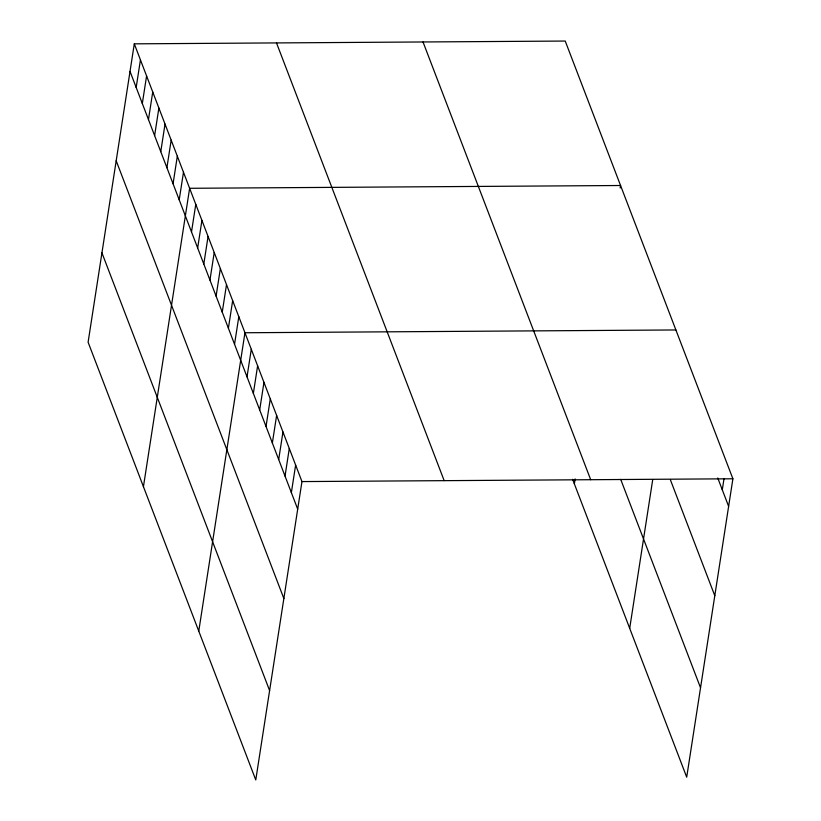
<?xml version="1.0" encoding="UTF-8"?>
<svg xmlns="http://www.w3.org/2000/svg" width="821" height="821" viewBox="0 0 821 821"><rect width="100%" height="100%" fill="white"/><g stroke="black" fill="none" stroke-linecap="round" stroke-linejoin="round"><path stroke-width="1.23" d="M134.295 43.841L88.104 342.213L255.772 779.95L301.964 481.578L134.295 43.841L565.228 41.05L732.896 478.787L686.705 777.159L572.606 479.29M136.173 87.467L140.442 59.892M142.32 103.518L146.59 75.943M148.468 119.568L152.737 91.993M154.615 135.619L158.884 108.044M160.762 151.669L165.031 124.094M166.909 167.72L171.179 140.145M173.067 183.771L177.326 156.195M179.214 199.821L183.483 172.246M143.439 486.668L189.63 188.296L620.553 185.505L620.173 188.009M191.509 231.922L195.778 204.347M197.656 247.973L201.925 220.397M203.803 264.023L208.072 236.448M209.95 280.074L214.219 252.499M216.097 296.124L220.367 268.549M222.245 312.175L226.514 284.6M228.392 328.215L232.661 300.65M234.539 344.266L238.808 316.701M198.764 631.123L244.956 332.751L675.888 329.96M247.018 376.86L251.288 349.284M253.361 393.392L257.62 365.827M259.693 409.936L263.962 382.36M266.025 426.468L270.294 398.893M272.356 443.001L276.626 415.436M278.688 459.544L282.958 431.969M285.031 476.077L289.29 448.502M291.363 492.61L295.632 465.045M574.372 483.877L575.131 478.91M629.697 628.332L652.726 479.597M722.295 489.819L724.04 478.54M301.964 481.578L732.896 478.787M717.77 478.007L728.627 506.362M670.449 479.967L714.793 595.718M620.697 479.351L700.539 687.793M423.02 41.974L590.689 479.71M276.503 42.918L444.171 480.654M130.026 71.417L297.695 509.153M116.192 160.783L283.861 598.519M101.937 252.847L269.606 690.584"/></g></svg>
